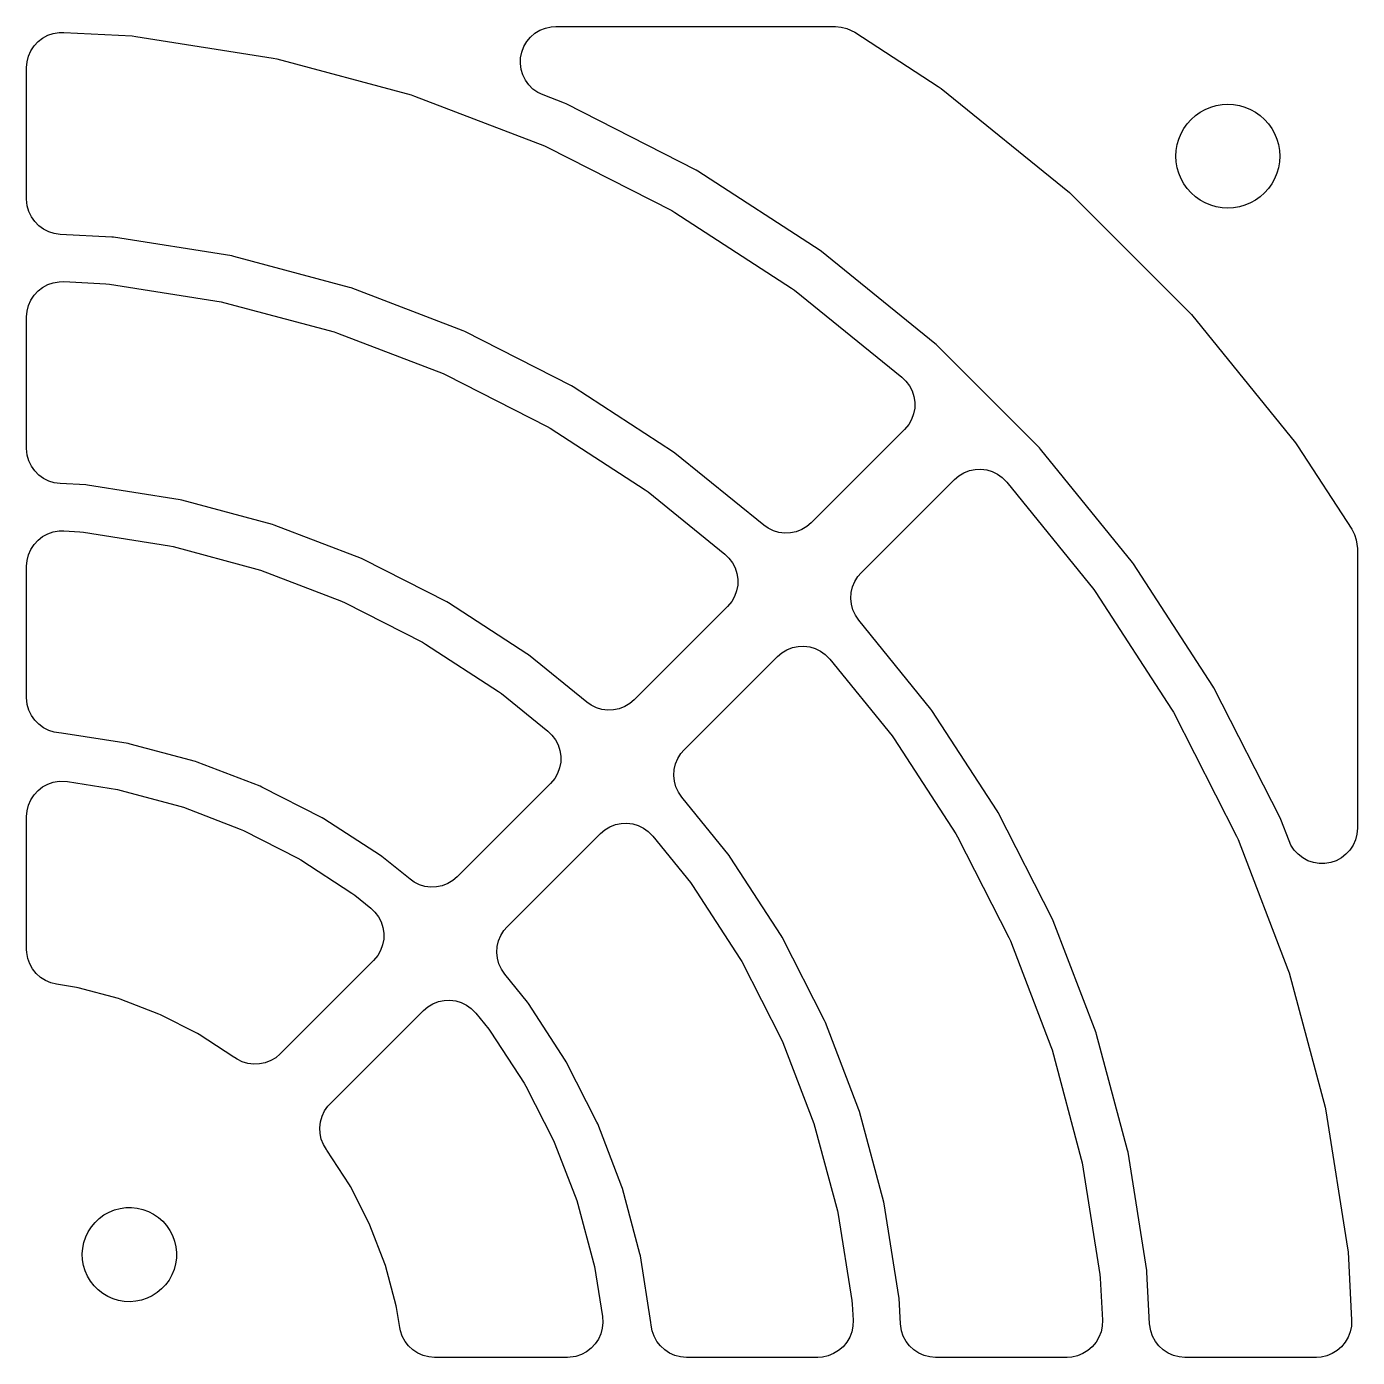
# Model space of a CAD drawing. Header units: metres. Extents: x -245 to 245, y -222 to 222.
# Drawn here: x 1.5 to 58, y -121 to -64.5 of the extents above; entities that cross this region are included whole.
import ezdxf

# ---------------------------------------------------------------- set-up
doc = ezdxf.new("R2010")
doc.units = ezdxf.units.M

msp = doc.modelspace()

# ---------------------------------------------------------------- linework, layer by layer
for p, q in [((2.17958, -64.9869), (2.39746, -64.869)), ((2.39746, -64.869), (2.63177, -64.7885)), ((2.63177, -64.7885), (2.87613, -64.7478)), ((2.87613, -64.7478), (3.07851, -64.7447)), ((3.07851, -64.7447), (5.97536, -64.8965)), ((5.97536, -64.8965), (6.1315, -64.9129)), ((6.1315, -64.9129), (11.964, -65.8367)), ((22.7366, -65.1351), (22.8956, -64.9452)), ((22.8956, -64.9452), (23.0838, -64.784)), ((23.0838, -64.784), (23.2959, -64.6561)), ((23.2959, -64.6561), (23.5262, -64.5647)), ((23.5262, -64.5647), (23.7684, -64.5126)), ((23.7684, -64.5126), (23.9621, -64.5)), ((23.9621, -64.5), (35.8425, -64.5)), ((35.8425, -64.5), (36.0894, -64.5205)), ((36.0894, -64.5205), (36.3296, -64.5813)), ((36.3296, -64.5813), (36.6595, -64.742)), ((36.6595, -64.742), (40.1973, -67.0395)), ((1.58127, -65.7556), (1.68079, -65.5287)), ((1.68079, -65.5287), (1.81628, -65.3213)), ((1.81628, -65.3213), (1.98409, -65.139)), ((1.98409, -65.139), (2.17958, -64.9869)), ((22.5221, -65.5799), (22.6109, -65.3486)), ((22.6109, -65.3486), (22.7366, -65.1351)), ((1.5, -66.2426), (1.52046, -65.9957)), ((1.52046, -65.9957), (1.58127, -65.7556)), ((11.964, -65.8367), (12.1176, -65.8693)), ((12.1176, -65.8693), (17.8212, -67.3976)), ((22.4638, -66.0703), (22.4726, -65.8227)), ((22.4958, -66.3159), (22.4638, -66.0703)), ((22.4726, -65.8227), (22.5221, -65.5799)), ((1.5, -71.8218), (1.5, -66.2426)), ((22.5677, -66.5529), (22.4958, -66.3159)), ((22.6778, -66.7749), (22.5677, -66.5529)), ((22.8228, -66.9757), (22.6778, -66.7749)), ((22.999, -67.1499), (22.8228, -66.9757)), ((23.2014, -67.2928), (22.999, -67.1499)), ((40.1973, -67.0395), (40.3243, -67.1318)), ((40.3243, -67.1318), (45.7745, -71.5452)), ((17.8212, -67.3976), (17.9705, -67.4461)), ((17.9705, -67.4461), (23.4834, -69.5623)), ((23.4246, -67.4004), (23.2014, -67.2928)), ((24.3336, -67.7493), (23.4246, -67.4004)), ((24.4054, -67.7813), (24.3336, -67.7493)), ((29.9233, -70.5928), (24.4054, -67.7813)), ((52.2533, -67.8104), (52.5, -67.7965)), ((52.5, -67.7965), (52.7467, -67.8104)), ((50.9419, -68.4419), (51.1262, -68.2773)), ((51.1262, -68.2773), (51.3277, -68.1343)), ((51.3277, -68.1343), (51.5439, -68.0148)), ((51.5439, -68.0148), (51.7722, -67.9202)), ((51.7722, -67.9202), (52.0097, -67.8518)), ((52.0097, -67.8518), (52.2533, -67.8104)), ((52.7467, -67.8104), (52.9903, -67.8518)), ((52.9903, -67.8518), (53.2278, -67.9202)), ((53.2278, -67.9202), (53.456, -68.0148)), ((53.456, -68.0148), (53.6723, -68.1343)), ((53.6723, -68.1343), (53.8738, -68.2773)), ((53.8738, -68.2773), (54.0581, -68.4419)), ((50.5147, -69.044), (50.6343, -68.8277)), ((50.6343, -68.8277), (50.7773, -68.6262)), ((50.7773, -68.6262), (50.9419, -68.4419)), ((54.0581, -68.4419), (54.2227, -68.6262)), ((54.2227, -68.6262), (54.3657, -68.8277)), ((54.3657, -68.8277), (54.4852, -69.044)), ((50.3518, -69.5097), (50.4202, -69.2722)), ((50.4202, -69.2722), (50.5147, -69.044)), ((54.4852, -69.044), (54.5798, -69.2722)), ((54.5798, -69.2722), (54.6482, -69.5097)), ((23.4834, -69.5623), (23.6268, -69.6262)), ((23.6268, -69.6262), (28.8883, -72.307)), ((50.2965, -70), (50.3104, -69.7533)), ((50.3104, -70.2467), (50.2965, -70)), ((50.3104, -69.7533), (50.3518, -69.5097)), ((54.6482, -69.5097), (54.6896, -69.7533)), ((54.6896, -69.7533), (54.7035, -70)), ((54.7035, -70), (54.6896, -70.2467)), ((29.9912, -70.632), (29.9233, -70.5928)), ((50.3518, -70.4903), (50.3104, -70.2467)), ((50.4202, -70.7278), (50.3518, -70.4903)), ((54.6482, -70.4903), (54.5798, -70.7278)), ((54.6896, -70.2467), (54.6482, -70.4903)), ((35.1852, -74.005), (29.9912, -70.632)), ((50.5147, -70.9561), (50.4202, -70.7278)), ((50.6343, -71.1723), (50.5147, -70.9561)), ((50.7773, -71.3738), (50.6343, -71.1723)), ((54.3657, -71.1723), (54.2227, -71.3738)), ((54.4852, -70.9561), (54.3657, -71.1723)), ((54.5798, -70.7278), (54.4852, -70.9561)), ((45.7745, -71.5452), (45.8911, -71.6503)), ((45.8911, -71.6503), (50.8497, -76.6089)), ((50.9419, -71.5581), (50.7773, -71.3738)), ((51.1262, -71.7227), (50.9419, -71.5581)), ((51.3277, -71.8657), (51.1262, -71.7227)), ((53.8738, -71.7227), (53.6723, -71.8657)), ((54.0581, -71.5581), (53.8738, -71.7227)), ((54.2227, -71.3738), (54.0581, -71.5581)), ((1.52863, -72.1135), (1.5, -71.8218)), ((1.59669, -72.3517), (1.52863, -72.1135)), ((28.8883, -72.307), (29.0243, -72.3855)), ((51.5439, -71.9853), (51.3277, -71.8657)), ((51.7722, -72.0798), (51.5439, -71.9853)), ((52.0097, -72.1482), (51.7722, -72.0798)), ((52.2533, -72.1896), (52.0097, -72.1482)), ((52.5, -72.2035), (52.2533, -72.1896)), ((52.7467, -72.1896), (52.5, -72.2035)), ((52.9903, -72.1482), (52.7467, -72.1896)), ((53.2278, -72.0798), (52.9903, -72.1482)), ((53.456, -71.9853), (53.2278, -72.0798)), ((53.6723, -71.8657), (53.456, -71.9853)), ((1.70303, -72.5754), (1.59669, -72.3517)), ((1.84476, -72.7786), (1.70303, -72.5754)), ((2.01799, -72.9557), (1.84476, -72.7786)), ((29.0243, -72.3855), (33.9766, -75.6016)), ((2.21802, -73.1019), (2.01799, -72.9557)), ((2.43936, -73.2131), (2.21802, -73.1019)), ((2.67601, -73.2864), (2.43936, -73.2131)), ((2.92149, -73.3198), (2.67601, -73.2864)), ((5.11745, -73.4349), (2.92149, -73.3198)), ((5.1955, -73.4431), (5.11745, -73.4349)), ((10.2181, -74.2386), (5.1955, -73.4431)), ((35.2486, -74.0511), (35.1852, -74.005)), ((10.2951, -74.2549), (10.2181, -74.2386)), ((15.2067, -75.571), (10.2951, -74.2549)), ((40.0616, -77.9486), (35.2486, -74.0511)), ((1.98409, -75.7224), (2.17958, -75.5702)), ((2.17958, -75.5702), (2.39746, -75.4523)), ((2.39746, -75.4523), (2.63177, -75.3718)), ((2.63177, -75.3718), (2.87613, -75.3311)), ((2.87613, -75.3311), (3.07851, -75.328)), ((3.07851, -75.328), (4.86909, -75.4218)), ((4.86909, -75.4218), (5.02524, -75.4382)), ((5.02524, -75.4382), (9.76358, -76.1887)), ((15.2816, -75.5953), (15.2067, -75.571)), ((20.029, -77.4177), (15.2816, -75.5953)), ((33.9766, -75.6016), (34.1036, -75.6939)), ((34.1036, -75.6939), (38.6556, -79.38)), ((1.58127, -76.3389), (1.68079, -76.112)), ((1.68079, -76.112), (1.81628, -75.9046)), ((1.81628, -75.9046), (1.98409, -75.7224)), ((9.76358, -76.1887), (9.91716, -76.2214)), ((9.91716, -76.2214), (14.5508, -77.463)), ((1.5, -76.8259), (1.52046, -76.5791)), ((1.5, -82.4052), (1.5, -76.8259)), ((1.52046, -76.5791), (1.58127, -76.3389)), ((50.8497, -76.6089), (50.9548, -76.7255)), ((50.9548, -76.7255), (55.3682, -82.1757)), ((14.5508, -77.463), (14.7001, -77.5115)), ((14.7001, -77.5115), (19.1789, -79.2307)), ((20.1008, -77.4496), (20.029, -77.4177)), ((24.6316, -79.7582), (20.1008, -77.4496)), ((40.1199, -78.0011), (40.0616, -77.9486)), ((44.4989, -82.3801), (40.1199, -78.0011)), ((19.1789, -79.2307), (19.3223, -79.2946)), ((19.3223, -79.2946), (23.5965, -81.4724)), ((38.6556, -79.38), (38.8346, -79.5513)), ((38.8346, -79.5513), (38.983, -79.7497)), ((24.6995, -79.7975), (24.6316, -79.7582)), ((28.9644, -82.5671), (24.6995, -79.7975)), ((38.983, -79.7497), (39.0966, -79.9698)), ((39.0966, -79.9698), (39.1726, -80.2056)), ((39.1726, -80.2056), (39.2086, -80.4507)), ((39.2038, -80.6984), (39.1584, -80.942)), ((39.2086, -80.4507), (39.2038, -80.6984)), ((39.0734, -81.1747), (38.9513, -81.3902)), ((39.1584, -80.942), (39.0734, -81.1747)), ((23.5965, -81.4724), (23.7325, -81.5509)), ((23.7325, -81.5509), (27.7558, -84.1637)), ((38.7723, -81.6064), (34.8109, -85.5678)), ((38.9513, -81.3902), (38.7723, -81.6064)), ((1.52863, -82.6968), (1.5, -82.4052)), ((44.5514, -82.4384), (44.4989, -82.3801)), ((48.4489, -87.2514), (44.5514, -82.4384)), ((55.3682, -82.1757), (55.4605, -82.3027)), ((55.4605, -82.3027), (57.758, -85.8405)), ((1.59668, -82.935), (1.52863, -82.6968)), ((1.70303, -83.1587), (1.59668, -82.935)), ((29.0279, -82.6132), (28.9644, -82.5671)), ((32.8063, -85.6729), (29.0279, -82.6132)), ((1.84476, -83.3619), (1.70303, -83.1587)), ((2.01799, -83.539), (1.84476, -83.3619)), ((2.218, -83.6852), (2.01799, -83.539)), ((40.8936, -83.7277), (41.0826, -83.5676)), ((41.0826, -83.5676), (41.2955, -83.4408)), ((41.2955, -83.4408), (41.5262, -83.3507)), ((41.5262, -83.3507), (41.7687, -83.2999)), ((41.7687, -83.2999), (42.0162, -83.2897)), ((42.0162, -83.2897), (42.2621, -83.3203)), ((42.2621, -83.3203), (42.4995, -83.391)), ((42.4995, -83.391), (42.7221, -83.4998)), ((42.7221, -83.4998), (42.9237, -83.6438)), ((2.43936, -83.7964), (2.218, -83.6852)), ((2.67601, -83.8698), (2.43936, -83.7964)), ((2.92149, -83.9031), (2.67601, -83.8698)), ((4.0112, -83.9602), (2.92149, -83.9031)), ((4.08925, -83.9684), (4.0112, -83.9602)), ((8.0177, -84.5906), (4.08925, -83.9684)), ((27.7558, -84.1637), (27.8829, -84.256)), ((36.9322, -87.6891), (40.8936, -83.7277)), ((42.9237, -83.6438), (43.12, -83.8444)), ((43.12, -83.8444), (46.8061, -88.3964)), ((8.09465, -84.607), (8.0177, -84.5906)), ((11.9363, -85.6363), (8.09465, -84.607)), ((27.8829, -84.256), (31.1411, -86.8945)), ((12.0112, -85.6607), (11.9363, -85.6363)), ((15.7243, -87.086), (12.0112, -85.6607)), ((32.9824, -85.7957), (32.8063, -85.6729)), ((33.205, -85.9045), (32.9824, -85.7957)), ((34.409, -85.8547), (34.1783, -85.9448)), ((34.6219, -85.7279), (34.409, -85.8547)), ((34.8109, -85.5678), (34.6219, -85.7279)), ((57.758, -85.8405), (57.8753, -86.0587)), ((1.81628, -86.488), (1.98409, -86.3057)), ((1.98409, -86.3057), (2.17958, -86.1535)), ((2.17958, -86.1535), (2.39746, -86.0356)), ((2.39746, -86.0356), (2.63177, -85.9552)), ((2.63177, -85.9552), (2.87613, -85.9144)), ((2.87613, -85.9144), (3.07849, -85.9113)), ((3.07849, -85.9113), (3.76282, -85.9472)), ((3.76282, -85.9472), (3.91898, -85.9636)), ((3.91898, -85.9636), (7.56319, -86.5408)), ((33.4424, -85.9752), (33.205, -85.9045)), ((33.6883, -86.0058), (33.4424, -85.9752)), ((33.9358, -85.9956), (33.6883, -86.0058)), ((34.1783, -85.9448), (33.9358, -85.9956)), ((57.8753, -86.0587), (57.9551, -86.2933)), ((57.9551, -86.2933), (58, -86.6575)), ((1.52046, -87.1624), (1.58127, -86.9222)), ((1.58127, -86.9222), (1.68079, -86.6954)), ((1.68079, -86.6954), (1.81628, -86.488)), ((7.56319, -86.5408), (7.71677, -86.5735)), ((7.71677, -86.5735), (11.2803, -87.5283)), ((31.1411, -86.8945), (31.3201, -87.0658)), ((58, -86.6575), (58, -98.5379)), ((1.5, -87.4093), (1.52046, -87.1624)), ((1.5, -92.9885), (1.5, -87.4093)), ((11.2803, -87.5283), (11.4297, -87.5768)), ((15.796, -87.118), (15.7243, -87.086)), ((19.34, -88.9237), (15.796, -87.118)), ((31.3201, -87.0658), (31.4685, -87.2641)), ((31.4685, -87.2641), (31.5822, -87.4843)), ((31.5822, -87.4843), (31.6581, -87.7201)), ((48.495, -87.3148), (48.4489, -87.2514)), ((51.868, -92.5088), (48.495, -87.3148)), ((11.4297, -87.5768), (14.8742, -88.899)), ((31.6581, -87.7201), (31.6942, -87.9652)), ((31.6942, -87.9652), (31.6894, -88.2129)), ((36.565, -88.2902), (36.6601, -88.0614)), ((36.6601, -88.0614), (36.7916, -87.8514)), ((36.7916, -87.8514), (36.9322, -87.6891)), ((31.559, -88.6891), (31.4369, -88.9047)), ((31.6439, -88.4564), (31.559, -88.6891)), ((31.6894, -88.2129), (31.6439, -88.4564)), ((36.4931, -88.7787), (36.5089, -88.5314)), ((36.5089, -88.5314), (36.565, -88.2902)), ((46.8061, -88.3964), (46.8984, -88.5234)), ((46.8984, -88.5234), (50.1145, -93.4757)), ((14.8742, -88.899), (15.0176, -88.9629)), ((15.0176, -88.9629), (18.305, -90.6379)), ((19.408, -88.9629), (19.34, -88.9237)), ((22.7437, -91.1292), (19.408, -88.9629)), ((31.2578, -89.1208), (27.2964, -93.0822)), ((31.4369, -88.9047), (31.2578, -89.1208)), ((36.5184, -89.0251), (36.4931, -88.7787)), ((36.5838, -89.2641), (36.5184, -89.0251)), ((36.6877, -89.489), (36.5838, -89.2641)), ((36.8271, -89.6937), (36.6877, -89.489)), ((39.8868, -93.4721), (36.8271, -89.6937)), ((18.305, -90.6379), (18.4409, -90.7164)), ((18.4409, -90.7164), (21.5352, -92.7258)), ((33.5682, -91.082), (33.781, -90.9552)), ((33.781, -90.9552), (34.0118, -90.8652)), ((34.0118, -90.8652), (34.2543, -90.8143)), ((34.2543, -90.8143), (34.5018, -90.8041)), ((34.5018, -90.8041), (34.7476, -90.8347)), ((34.7476, -90.8347), (34.9851, -90.9054)), ((34.9851, -90.9054), (35.2076, -91.0143)), ((22.8073, -91.1754), (22.7437, -91.1292)), ((25.2918, -93.1873), (22.8073, -91.1754)), ((29.4178, -95.2036), (33.3792, -91.2422)), ((33.3792, -91.2422), (33.5682, -91.082)), ((35.2076, -91.0143), (35.4093, -91.1582)), ((35.4093, -91.1582), (35.6055, -91.3589)), ((35.6055, -91.3589), (38.244, -94.6171)), ((51.9072, -92.5767), (51.868, -92.5088)), ((54.7187, -98.0946), (51.9072, -92.5767)), ((1.52863, -93.2802), (1.5, -92.9885)), ((21.5352, -92.7258), (21.6622, -92.8181)), ((21.6622, -92.8181), (23.6267, -94.4089)), ((25.468, -93.3102), (25.2918, -93.1873)), ((27.2964, -93.0822), (27.1074, -93.2424)), ((1.59669, -93.5184), (1.52863, -93.2802)), ((1.70305, -93.7421), (1.59669, -93.5184)), ((1.84477, -93.9453), (1.70305, -93.7421)), ((25.6905, -93.419), (25.468, -93.3102)), ((25.928, -93.4897), (25.6905, -93.419)), ((26.1738, -93.5203), (25.928, -93.4897)), ((26.4213, -93.5101), (26.1738, -93.5203)), ((26.6638, -93.4592), (26.4213, -93.5101)), ((26.8946, -93.3692), (26.6638, -93.4592)), ((27.1074, -93.2424), (26.8946, -93.3692)), ((39.9329, -93.5356), (39.8868, -93.4721)), ((42.7025, -97.8005), (39.9329, -93.5356)), ((50.1145, -93.4757), (50.193, -93.6117)), ((50.193, -93.6117), (52.8738, -98.8732)), ((2.01802, -94.1224), (1.84477, -93.9453)), ((2.21805, -94.2686), (2.01802, -94.1224)), ((2.43941, -94.3798), (2.21805, -94.2686)), ((2.67604, -94.4531), (2.43941, -94.3798)), ((2.86627, -94.4789), (2.67604, -94.4531)), ((2.866, -94.4815), (2.86627, -94.4789)), ((2.98299, -94.4938), (2.866, -94.4815)), ((5.81731, -94.9427), (2.98299, -94.4938)), ((23.6267, -94.4089), (23.8057, -94.5802)), ((23.8057, -94.5802), (23.9541, -94.7786)), ((23.9541, -94.7786), (24.0677, -94.9987)), ((38.244, -94.6171), (38.3363, -94.7442)), ((38.3363, -94.7442), (40.9491, -98.7675)), ((5.89426, -94.9591), (5.81731, -94.9427)), ((8.66583, -95.7017), (5.89426, -94.9591)), ((24.0677, -94.9987), (24.1437, -95.2345)), ((24.1437, -95.2345), (24.1797, -95.4796)), ((24.1797, -95.4796), (24.1749, -95.7273)), ((29.1457, -95.5759), (29.2772, -95.3659)), ((29.2772, -95.3659), (29.4178, -95.2036)), ((8.74074, -95.726), (8.66583, -95.7017)), ((11.4198, -96.7544), (8.74074, -95.726)), ((24.1295, -95.9709), (24.0445, -96.2036)), ((24.1749, -95.7273), (24.1295, -95.9709)), ((28.9787, -96.2931), (28.9944, -96.0459)), ((28.9944, -96.0459), (29.0506, -95.8046)), ((29.0506, -95.8046), (29.1457, -95.5759)), ((2.39746, -96.6637), (2.63177, -96.5832)), ((2.63177, -96.5832), (2.87613, -96.5425)), ((2.87613, -96.5425), (3.23465, -96.5558)), ((3.23465, -96.5558), (5.36279, -96.8929)), ((23.9224, -96.4191), (23.7434, -96.6353)), ((24.0445, -96.2036), (23.9224, -96.4191)), ((29.0039, -96.5396), (28.9787, -96.2931)), ((29.0694, -96.7785), (29.0039, -96.5396)), ((1.68079, -97.3234), (1.81628, -97.116)), ((1.81628, -97.116), (1.98409, -96.9337)), ((1.98409, -96.9337), (2.17958, -96.7816)), ((2.17958, -96.7816), (2.39746, -96.6637)), ((5.36279, -96.8929), (5.51637, -96.9255)), ((5.51637, -96.9255), (8.00992, -97.5937)), ((11.4915, -96.7863), (11.4198, -96.7544)), ((14.0483, -98.0891), (11.4915, -96.7863)), ((23.7434, -96.6353), (19.782, -100.597)), ((29.1732, -97.0034), (29.0694, -96.7785)), ((29.3127, -97.2082), (29.1732, -97.0034)), ((1.52046, -97.7905), (1.58127, -97.5503)), ((1.58127, -97.5503), (1.68079, -97.3234)), ((8.00992, -97.5937), (8.15924, -97.6422)), ((8.15924, -97.6422), (10.5695, -98.5674)), ((31.3246, -99.6927), (29.3127, -97.2082)), ((1.5, -98.0373), (1.52046, -97.7905)), ((1.5, -103.678), (1.5, -98.0373)), ((14.1162, -98.1283), (14.0483, -98.0891)), ((16.523, -99.6913), (14.1162, -98.1283)), ((42.7418, -97.8684), (42.7025, -97.8005)), ((45.0504, -102.399), (42.7418, -97.8684)), ((54.7507, -98.1664), (54.7187, -98.0946)), ((55.0996, -99.0754), (54.7507, -98.1664)), ((10.5695, -98.5674), (10.713, -98.6312)), ((10.713, -98.6312), (13.0134, -99.8033)), ((21.9033, -102.718), (25.8647, -98.7566)), ((25.8647, -98.7566), (26.0537, -98.5965)), ((26.0537, -98.5965), (26.2666, -98.4697)), ((26.2666, -98.4697), (26.4973, -98.3796)), ((26.4973, -98.3796), (26.7398, -98.3288)), ((26.7398, -98.3288), (26.9873, -98.3186)), ((26.9873, -98.3186), (27.2332, -98.3492)), ((27.2332, -98.3492), (27.4706, -98.4199)), ((27.4706, -98.4199), (27.6932, -98.5287)), ((27.6932, -98.5287), (27.8948, -98.6727)), ((27.8948, -98.6727), (28.0911, -98.8733)), ((28.0911, -98.8733), (29.6819, -100.838)), ((40.9491, -98.7675), (41.0276, -98.9035)), ((52.8738, -98.8732), (52.9377, -99.0166)), ((57.9795, -98.7848), (57.9187, -99.0249)), ((58, -98.5379), (57.9795, -98.7848)), ((41.0276, -98.9035), (43.2054, -103.178)), ((52.9377, -99.0166), (55.0539, -104.529)), ((55.1808, -99.2518), (55.0996, -99.0754)), ((55.3163, -99.4592), (55.1808, -99.2518)), ((57.8192, -99.2518), (57.6837, -99.4592)), ((57.9187, -99.0249), (57.8192, -99.2518)), ((13.0134, -99.8033), (13.1493, -99.8819)), ((13.1493, -99.8819), (15.3145, -101.288)), ((16.5865, -99.7374), (16.523, -99.6913)), ((17.7773, -100.702), (16.5865, -99.7374)), ((31.3708, -99.7563), (31.3246, -99.6927)), ((33.5371, -103.092), (31.3708, -99.7563)), ((55.4841, -99.6415), (55.3163, -99.4592)), ((55.6796, -99.7936), (55.4841, -99.6415)), ((55.8975, -99.9115), (55.6796, -99.7936)), ((56.1318, -99.992), (55.8975, -99.9115)), ((56.3761, -100.033), (56.1318, -99.992)), ((56.8682, -99.992), (56.6239, -100.033)), ((57.1025, -99.9115), (56.8682, -99.992)), ((57.3204, -99.7936), (57.1025, -99.9115)), ((57.5159, -99.6415), (57.3204, -99.7936)), ((57.6837, -99.4592), (57.5159, -99.6415)), ((56.6239, -100.033), (56.3761, -100.033)), ((17.9535, -100.825), (17.7773, -100.702)), ((18.1761, -100.933), (17.9535, -100.825)), ((18.4135, -101.004), (18.1761, -100.933)), ((18.6593, -101.035), (18.4135, -101.004)), ((18.9068, -101.025), (18.6593, -101.035)), ((19.1493, -100.974), (18.9068, -101.025)), ((19.3801, -100.884), (19.1493, -100.974)), ((19.5929, -100.757), (19.3801, -100.884)), ((19.782, -100.597), (19.5929, -100.757)), ((29.6819, -100.838), (29.7742, -100.965)), ((29.7742, -100.965), (31.7836, -104.059)), ((15.3145, -101.288), (15.4415, -101.38)), ((15.4415, -101.38), (16.1122, -101.923)), ((16.1122, -101.923), (16.2912, -102.095)), ((16.2912, -102.095), (16.4396, -102.293)), ((16.4396, -102.293), (16.5533, -102.513)), ((16.5533, -102.513), (16.6292, -102.749)), ((16.6292, -102.749), (16.6653, -102.994)), ((21.7627, -102.88), (21.9033, -102.718)), ((45.0823, -102.471), (45.0504, -102.399)), ((46.9047, -107.218), (45.0823, -102.471)), ((16.6605, -103.242), (16.615, -103.485)), ((16.6653, -102.994), (16.6605, -103.242)), ((21.4799, -103.56), (21.5361, -103.319)), ((21.5361, -103.319), (21.6312, -103.09)), ((21.6312, -103.09), (21.7627, -102.88)), ((33.5763, -103.16), (33.5371, -103.092)), ((35.382, -106.704), (33.5763, -103.16)), ((43.2054, -103.178), (43.2693, -103.321)), ((43.2693, -103.321), (44.9885, -107.8)), ((1.5062, -103.815), (1.5, -103.678)), ((1.549, -104.059), (1.5062, -103.815)), ((16.4079, -103.934), (16.2289, -104.15)), ((16.53, -103.718), (16.4079, -103.934)), ((16.615, -103.485), (16.53, -103.718)), ((21.4642, -103.808), (21.4799, -103.56)), ((21.4894, -104.054), (21.4642, -103.808)), ((1.63136, -104.292), (1.549, -104.059)), ((1.75107, -104.509), (1.63136, -104.292)), ((1.90485, -104.703), (1.75107, -104.509)), ((16.2289, -104.15), (12.264, -108.115)), ((21.5549, -104.293), (21.4894, -104.054)), ((21.6588, -104.518), (21.5549, -104.293)), ((21.7982, -104.723), (21.6588, -104.518)), ((31.7836, -104.059), (31.8621, -104.195)), ((31.8621, -104.195), (33.5371, -107.482)), ((2.08849, -104.87), (1.90485, -104.703)), ((2.297, -105.003), (2.08849, -104.87)), ((2.52469, -105.101), (2.297, -105.003)), ((22.7626, -105.914), (21.7982, -104.723)), ((55.0539, -104.529), (55.1024, -104.679)), ((55.1024, -104.679), (56.6307, -110.382)), ((2.76534, -105.16), (2.52469, -105.101)), ((3.61696, -105.295), (2.76534, -105.16)), ((3.69386, -105.311), (3.61696, -105.295)), ((5.39542, -105.767), (3.69386, -105.311)), ((5.47032, -105.791), (5.39542, -105.767)), ((7.1151, -106.423), (5.47032, -105.791)), ((18.3502, -106.271), (18.5393, -106.111)), ((18.5393, -106.111), (18.7521, -105.984)), ((18.7521, -105.984), (18.9829, -105.894)), ((18.9829, -105.894), (19.2254, -105.843)), ((19.2254, -105.843), (19.4729, -105.833)), ((19.4729, -105.833), (19.7187, -105.864)), ((19.7187, -105.864), (19.9561, -105.934)), ((19.9561, -105.934), (20.1787, -106.043)), ((20.1787, -106.043), (20.3803, -106.187)), ((20.3803, -106.187), (20.5766, -106.388)), ((22.8087, -105.977), (22.7626, -105.914)), ((24.3717, -108.384), (22.8087, -105.977)), ((7.18683, -106.455), (7.1151, -106.423)), ((8.75652, -107.255), (7.18683, -106.455)), ((14.3854, -110.236), (18.3502, -106.271)), ((20.5766, -106.388), (21.1198, -107.059)), ((35.414, -106.776), (35.382, -106.704)), ((36.8393, -110.489), (35.414, -106.776)), ((8.82471, -107.294), (8.75652, -107.255)), ((10.3024, -108.253), (8.82471, -107.294)), ((21.1198, -107.059), (21.2121, -107.186)), ((21.2121, -107.186), (22.6181, -109.351)), ((46.929, -107.293), (46.9047, -107.218)), ((48.2451, -112.205), (46.929, -107.293)), ((33.5371, -107.482), (33.601, -107.626)), ((33.601, -107.626), (34.9232, -111.07)), ((44.9885, -107.8), (45.037, -107.949)), ((10.3218, -108.268), (10.3024, -108.253)), ((10.4356, -108.343), (10.3218, -108.268)), ((10.6581, -108.451), (10.4356, -108.343)), ((10.8956, -108.522), (10.6581, -108.451)), ((11.8622, -108.402), (11.6314, -108.492)), ((12.075, -108.275), (11.8622, -108.402)), ((12.264, -108.115), (12.075, -108.275)), ((24.4109, -108.452), (24.3717, -108.384)), ((25.7137, -111.009), (24.4109, -108.452)), ((45.037, -107.949), (46.2786, -112.583)), ((11.1414, -108.553), (10.8956, -108.522)), ((11.3889, -108.542), (11.1414, -108.553)), ((11.6314, -108.492), (11.3889, -108.542)), ((22.6181, -109.351), (22.6967, -109.487)), ((22.6967, -109.487), (23.8688, -111.787)), ((14.0442, -110.763), (14.1512, -110.539)), ((14.1512, -110.539), (14.2935, -110.337)), ((14.2935, -110.337), (14.3854, -110.236)), ((36.8637, -110.564), (36.8393, -110.489)), ((37.893, -114.405), (36.8637, -110.564)), ((56.6307, -110.382), (56.6633, -110.536)), ((56.6633, -110.536), (57.5871, -116.368)), ((13.9468, -111.247), (13.9755, -111.001)), ((13.9591, -111.494), (13.9468, -111.247)), ((13.9755, -111.001), (14.0442, -110.763)), ((25.7456, -111.08), (25.7137, -111.009)), ((26.774, -113.759), (25.7456, -111.08)), ((34.9232, -111.07), (34.9717, -111.22)), ((34.9717, -111.22), (35.9265, -114.783)), ((14.0119, -111.736), (13.9591, -111.494)), ((14.1039, -111.966), (14.0119, -111.736)), ((23.8688, -111.787), (23.9326, -111.93)), ((14.2324, -112.178), (14.1039, -111.966)), ((14.2466, -112.198), (14.2324, -112.178)), ((15.2061, -113.675), (14.2466, -112.198)), ((23.9326, -111.93), (24.8578, -114.341)), ((48.2614, -112.282), (48.2451, -112.205)), ((49.0569, -117.305), (48.2614, -112.282)), ((46.2786, -112.583), (46.3113, -112.736)), ((46.3113, -112.736), (47.0618, -117.475)), ((15.2455, -113.743), (15.2061, -113.675)), ((16.0453, -115.313), (15.2455, -113.743)), ((26.7983, -113.834), (26.774, -113.759)), ((27.5409, -116.606), (26.7983, -113.834)), ((5.22751, -114.741), (5.46536, -114.677)), ((5.46536, -114.677), (5.70924, -114.643)), ((5.70924, -114.643), (5.95546, -114.639)), ((5.95546, -114.639), (6.20027, -114.666)), ((6.20027, -114.666), (6.43997, -114.722)), ((24.8578, -114.341), (24.9063, -114.49)), ((24.9063, -114.49), (25.5745, -116.984)), ((37.9094, -114.482), (37.893, -114.405)), ((38.5316, -118.411), (37.9094, -114.482)), ((4.40599, -115.267), (4.58539, -115.098)), ((4.58539, -115.098), (4.78416, -114.953)), ((4.78416, -114.953), (4.99928, -114.833)), ((4.99928, -114.833), (5.22751, -114.741)), ((6.43997, -114.722), (6.67093, -114.807)), ((6.67093, -114.807), (6.88963, -114.92)), ((6.88963, -114.92), (7.09279, -115.06)), ((7.09279, -115.06), (7.2773, -115.223)), ((7.2773, -115.223), (7.44037, -115.407)), ((35.9265, -114.783), (35.9592, -114.937)), ((35.9592, -114.937), (36.5364, -118.581)), ((4.00949, -115.886), (4.11584, -115.664)), ((4.11584, -115.664), (4.24869, -115.456)), ((4.24869, -115.456), (4.40599, -115.267)), ((7.44037, -115.407), (7.57953, -115.61)), ((7.57953, -115.61), (7.69267, -115.829)), ((16.0773, -115.385), (16.0453, -115.313)), ((16.7086, -117.03), (16.0773, -115.385)), ((3.86333, -116.606), (3.88226, -116.361)), ((3.88226, -116.361), (3.93123, -116.119)), ((3.93123, -116.119), (4.00949, -115.886)), ((7.69267, -115.829), (7.77808, -116.06)), ((7.77808, -116.06), (7.83446, -116.3)), ((7.83446, -116.3), (7.86095, -116.545)), ((57.5871, -116.368), (57.6035, -116.525)), ((3.87469, -116.852), (3.86333, -116.606)), ((3.91621, -117.095), (3.87469, -116.852)), ((7.85716, -116.791), (7.82314, -117.035)), ((7.86095, -116.545), (7.85716, -116.791)), ((27.5573, -116.683), (27.5409, -116.606)), ((28.0062, -119.517), (27.5573, -116.683)), ((57.6035, -116.525), (57.7553, -119.421)), ((3.98724, -117.331), (3.91621, -117.095)), ((4.0867, -117.556), (3.98724, -117.331)), ((7.66693, -117.501), (7.5471, -117.716)), ((7.75941, -117.272), (7.66693, -117.501)), ((7.82314, -117.035), (7.75941, -117.272)), ((16.733, -117.105), (16.7086, -117.03)), ((17.1889, -118.806), (16.733, -117.105)), ((25.5745, -116.984), (25.6071, -117.137)), ((25.6071, -117.137), (25.9442, -119.265)), ((47.0618, -117.475), (47.0782, -117.631)), ((49.0651, -117.383), (49.0569, -117.305)), ((49.1802, -119.579), (49.0651, -117.383)), ((4.21309, -117.767), (4.0867, -117.556)), ((4.3645, -117.961), (4.21309, -117.767)), ((4.53862, -118.135), (4.3645, -117.961)), ((7.40175, -117.915), (7.23308, -118.094)), ((7.5471, -117.716), (7.40175, -117.915)), ((47.0782, -117.631), (47.172, -119.421)), ((4.73282, -118.287), (4.53862, -118.135)), ((4.94415, -118.413), (4.73282, -118.287)), ((5.1694, -118.513), (4.94415, -118.413)), ((5.40518, -118.584), (5.1694, -118.513)), ((5.6479, -118.625), (5.40518, -118.584)), ((5.89389, -118.637), (5.6479, -118.625)), ((6.1394, -118.618), (5.89389, -118.637)), ((6.38072, -118.569), (6.1394, -118.618)), ((6.6142, -118.491), (6.38072, -118.569)), ((6.83629, -118.384), (6.6142, -118.491)), ((7.04364, -118.251), (6.83629, -118.384)), ((7.23308, -118.094), (7.04364, -118.251)), ((36.5364, -118.581), (36.5528, -118.737)), ((38.5398, -118.489), (38.5316, -118.411)), ((38.5969, -119.579), (38.5398, -118.489)), ((17.2052, -118.883), (17.1889, -118.806)), ((17.3401, -119.735), (17.2052, -118.883)), ((36.5528, -118.737), (36.5887, -119.422)), ((17.3676, -119.868), (17.3401, -119.735)), ((25.9401, -119.759), (25.8773, -119.999)), ((25.9626, -119.512), (25.9401, -119.759)), ((25.9442, -119.265), (25.9626, -119.512)), ((28.0185, -119.634), (28.0062, -119.517)), ((28.0219, -119.634), (28.0185, -119.634)), ((28.0574, -119.868), (28.0219, -119.634)), ((36.5811, -119.669), (36.533, -119.912)), ((36.5887, -119.422), (36.5811, -119.669)), ((38.6407, -119.868), (38.5969, -119.579)), ((47.1645, -119.669), (47.1163, -119.912)), ((47.172, -119.421), (47.1645, -119.669)), ((49.2241, -119.868), (49.1802, -119.579)), ((57.7478, -119.669), (57.6996, -119.912)), ((57.7553, -119.421), (57.7478, -119.669)), ((17.448, -120.103), (17.3676, -119.868)), ((17.5659, -120.32), (17.448, -120.103)), ((17.7181, -120.516), (17.5659, -120.32)), ((25.7759, -120.225), (25.6387, -120.431)), ((25.8773, -119.999), (25.7759, -120.225)), ((28.1378, -120.103), (28.0574, -119.868)), ((28.2557, -120.32), (28.1378, -120.103)), ((28.4079, -120.516), (28.2557, -120.32)), ((36.4455, -120.144), (36.321, -120.358)), ((36.533, -119.912), (36.4455, -120.144)), ((38.7212, -120.103), (38.6407, -119.868)), ((38.8391, -120.32), (38.7212, -120.103)), ((38.9912, -120.516), (38.8391, -120.32)), ((47.0288, -120.144), (46.9044, -120.358)), ((47.1163, -119.912), (47.0288, -120.144)), ((49.3045, -120.103), (49.2241, -119.868)), ((49.4224, -120.32), (49.3045, -120.103)), ((49.5746, -120.516), (49.4224, -120.32)), ((57.6121, -120.144), (57.4877, -120.358)), ((57.6996, -119.912), (57.6121, -120.144)), ((17.9003, -120.684), (17.7181, -120.516)), ((18.1077, -120.819), (17.9003, -120.684)), ((18.3346, -120.919), (18.1077, -120.819)), ((25.0538, -120.879), (24.8189, -120.957)), ((25.2727, -120.762), (25.0538, -120.879)), ((25.4694, -120.612), (25.2727, -120.762)), ((25.6387, -120.431), (25.4694, -120.612)), ((28.5902, -120.684), (28.4079, -120.516)), ((28.7976, -120.819), (28.5902, -120.684)), ((29.0244, -120.919), (28.7976, -120.819)), ((35.7643, -120.84), (35.5345, -120.933)), ((35.9757, -120.711), (35.7643, -120.84)), ((36.163, -120.549), (35.9757, -120.711)), ((36.321, -120.358), (36.163, -120.549)), ((39.1735, -120.684), (38.9912, -120.516)), ((39.3809, -120.819), (39.1735, -120.684)), ((39.6078, -120.919), (39.3809, -120.819)), ((46.3477, -120.84), (46.1179, -120.933)), ((46.5591, -120.711), (46.3477, -120.84)), ((46.7463, -120.549), (46.5591, -120.711)), ((46.9044, -120.358), (46.7463, -120.549)), ((49.7568, -120.684), (49.5746, -120.516)), ((49.9642, -120.819), (49.7568, -120.684)), ((50.1911, -120.919), (49.9642, -120.819)), ((56.931, -120.84), (56.7012, -120.933)), ((57.1424, -120.711), (56.931, -120.84)), ((57.3297, -120.549), (57.1424, -120.711)), ((57.4877, -120.358), (57.3297, -120.549)), ((18.5748, -120.98), (18.3346, -120.919)), ((18.8217, -121), (18.5748, -120.98)), ((24.4627, -121), (18.8217, -121)), ((24.8189, -120.957), (24.4627, -121)), ((29.2646, -120.98), (29.0244, -120.919)), ((29.5115, -121), (29.2646, -120.98)), ((35.0907, -121), (29.5115, -121)), ((35.2926, -120.986), (35.0907, -121)), ((35.5345, -120.933), (35.2926, -120.986)), ((39.8479, -120.98), (39.6078, -120.919)), ((40.0948, -121), (39.8479, -120.98)), ((45.6741, -121), (40.0948, -121)), ((45.876, -120.986), (45.6741, -121)), ((46.1179, -120.933), (45.876, -120.986)), ((50.4313, -120.98), (50.1911, -120.919)), ((50.6782, -121), (50.4313, -120.98)), ((56.2574, -121), (50.6782, -121)), ((56.4593, -120.986), (56.2574, -121)), ((56.7012, -120.933), (56.4593, -120.986))]:
    msp.add_line(p, q)

doc.saveas('drawing.dxf')
